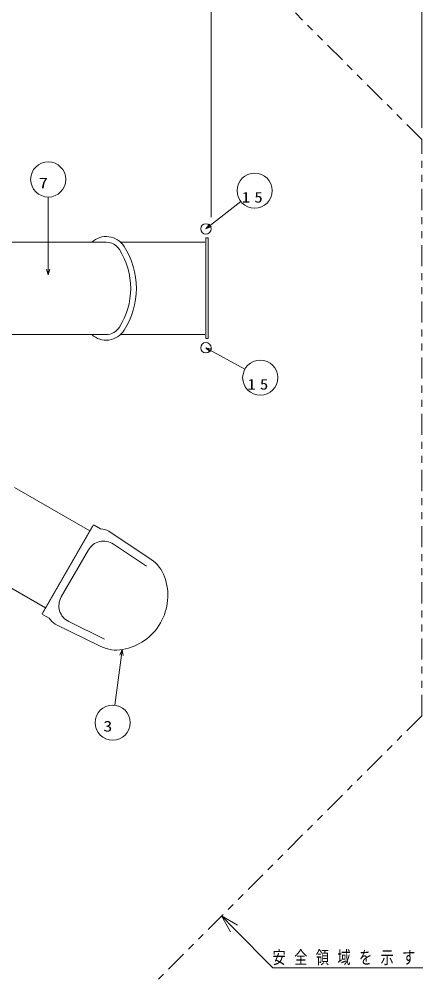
# Model space of a CAD drawing. Units: millimetres on the paper. Extents: x 0 to 420, y -594 to 297.
# Drawn here: x 188.9 to 246.4, y 92.4 to 228.4 of the extents above; entities that cross this region are included whole.
import ezdxf
from ezdxf.enums import TextEntityAlignment as Align

# ---------------------------------------------------------------- set-up
doc = ezdxf.new("R2010")
doc.units = ezdxf.units.MM
doc.linetypes.add('USER3', pattern=[8, 3, -1, 1, -1, 1, -1])
for name, color, linetype, lineweight in [('0_2', 7, 'Continuous', 13), ('2D', 7, 'Continuous', 13), ('2D_DIMENSION', 7, 'Continuous', 13), ('2D_OUTLINE', 7, 'USER3', 13), ('AM_5', 7, 'Continuous', 13)]:
    doc.layers.add(name, color=color, linetype=linetype, lineweight=lineweight)
doc.styles.add('ＭＳ ゴシック', font='')
doc.styles.get('ＭＳ ゴシック').set_extended_font_data('MS Gothic')

msp = doc.modelspace()

# ---------------------------------------------------------------- linework, layer by layer
at = {"layer": '0_2'}
for p, q in [((215.524, 197.295), (215.84, 197.295)), ((215.524, 182.962), (215.84, 182.962))]:
    msp.add_line(p, q, dxfattribs=at)
at = {"layer": '2D'}
for p, q in [((220.497, 202.494), (215.524, 198.587)), ((216.041, 199.277), (215.524, 198.587)), ((215.524, 198.587), (216.317, 198.926)), ((215.524, 197.295), (215.524, 182.962)), ((215.84, 197.295), (215.84, 182.962)), ((201.328, 196.687), (186.992, 196.687)), ((215.363, 196.714), (203.356, 196.714)), ((201.364, 183.545), (186.992, 183.545)), ((215.363, 183.545), (203.387, 183.545)), ((215.524, 181.67), (216.146, 181.073)), ((216.361, 181.464), (215.524, 181.67)), ((221.064, 178.619), (215.524, 181.67)), ((188.284, 161.787), (199.015, 155.592)), ((199.467, 156.375), (192.234, 143.846)), ((192.308, 143.976), (199.393, 156.246)), ((199.604, 156.412), (200.527, 155.878)), ((201.706, 155.534), (207.715, 151.522)), ((198.793, 152.875), (194.928, 146.18)), ((202.347, 153.704), (207.067, 150.552)), ((192.686, 144.63), (181.964, 150.82)), ((192.27, 143.71), (193.194, 143.177)), ((194.081, 142.327), (200.56, 139.13)), ((195.987, 142.688), (201.077, 140.177))]:
    msp.add_line(p, q, dxfattribs=at)
for centre, radius in [((222.463, 204.038), 2.5), ((215.524, 198.587), 0.741), ((215.524, 181.67), 0.741), ((223.254, 177.413), 2.5)]:
    msp.add_circle(centre, radius, dxfattribs=at)
for centre, radius, start, end in [((201.328, 194.456), 3.035, 32.49728, 132.69654), ((201.328, 194.456), 2.23, 32.56247, 90), ((194.243, 190.033), 11.387, 0.4147, 32.11317), ((194.243, 190.033), 10.582, 0.44622, 32.09772), ((194.243, 190.198), 10.582, 327.90228, 359.55378), ((194.243, 190.198), 11.387, 327.88683, 359.5853), ((201.328, 185.776), 3.035, 227.29554, 327.50272), ((201.328, 185.776), 2.23, 270, 327.43753), ((199.554, 156.325), 0.1, 60, 150), ((200.427, 153.34), 2.54, 59.74965, 87.72938), ((200.958, 151.625), 2.5, 56.2646, 150), ((204.938, 147.364), 5, 19.87548, 56.2646), ((202.275, 146.401), 7.831, 280.12452, 19.87548), ((197.093, 144.93), 2.5, 150, 243.7354), ((192.32, 143.796), 0.1, 150, 240), ((195.342, 144.533), 2.54, 212.27062, 240.25035), ((202.773, 143.614), 5, 243.7354, 280.12452)]:
    msp.add_arc(centre, radius, start, end, dxfattribs=at)
at = {"layer": '2D_DIMENSION'}
for p, q in [((246.265, 212.986), (246.265, 261.801)), ((216.265, 200.253), (216.265, 244.402)), ((216.265, 200.253), (216.265, 244.402)), ((246.265, 212.986), (246.265, 244.402)), ((217.762, 100.767), (219.522, 98.991)), ((217.762, 100.767), (219.998, 99.462)), ((219.046, 98.52), (217.762, 100.767)), ((219.522, 98.991), (225.051, 93.408)), ((225.051, 93.408), (246.415, 93.408))]:
    msp.add_line(p, q, dxfattribs=at)
at = {"layer": '2D_OUTLINE'}
for p, q in [((246.265, 211.32), (228.257, 229.327)), ((246.265, 129.269), (246.265, 211.32)), ((246.265, 129.269), (189.26, 72.265))]:
    msp.add_line(p, q, dxfattribs=at)
at = {"layer": 'AM_5'}
for p, q in [((193.07, 203.12), (193.07, 192.858)), ((192.846, 192.858), (193.07, 192.025)), ((193.07, 192.025), (193.293, 192.858)), ((193.07, 192.858), (193.07, 192.025)), ((202.57, 130.779), (203.5, 137.891)), ((203.609, 138.717), (203.279, 137.92)), ((203.5, 137.891), (203.609, 138.717)), ((203.722, 137.862), (203.609, 138.717))]:
    msp.add_line(p, q, dxfattribs=at)
for centre in [(193.07, 205.62), (202.245, 128.3)]:
    msp.add_circle(centre, 2.5, dxfattribs=at)

# ---------------------------------------------------------------- texts
at = {"layer": '2D', "char_height": 1.527, "attachment_point": 7, "style": 'ＭＳ ゴシック'}
for insert in [(220.628, 202.302), (221.418, 175.677)]:
    msp.add_mtext('\\T1.5;\\W1.15;15', dxfattribs=dict(at, insert=insert))
at = {"layer": '2D_DIMENSION', "insert": (225.017, 93.754), "char_height": 1.833, "attachment_point": 7, "style": 'ＭＳ ゴシック'}
msp.add_mtext('\\T1.64;\\W0.75;安全領域を示す', dxfattribs=at)
at = {"layer": 'AM_5', "style": 'ＭＳ ゴシック', "width": 1.25}
for s, p in [('7', (191.73, 203.884)), ('3', (200.906, 126.564))]:
    msp.add_text(s, height=1.527, dxfattribs=at).set_placement(p, align=Align.BOTTOM_LEFT)

doc.saveas('drawing.dxf')
